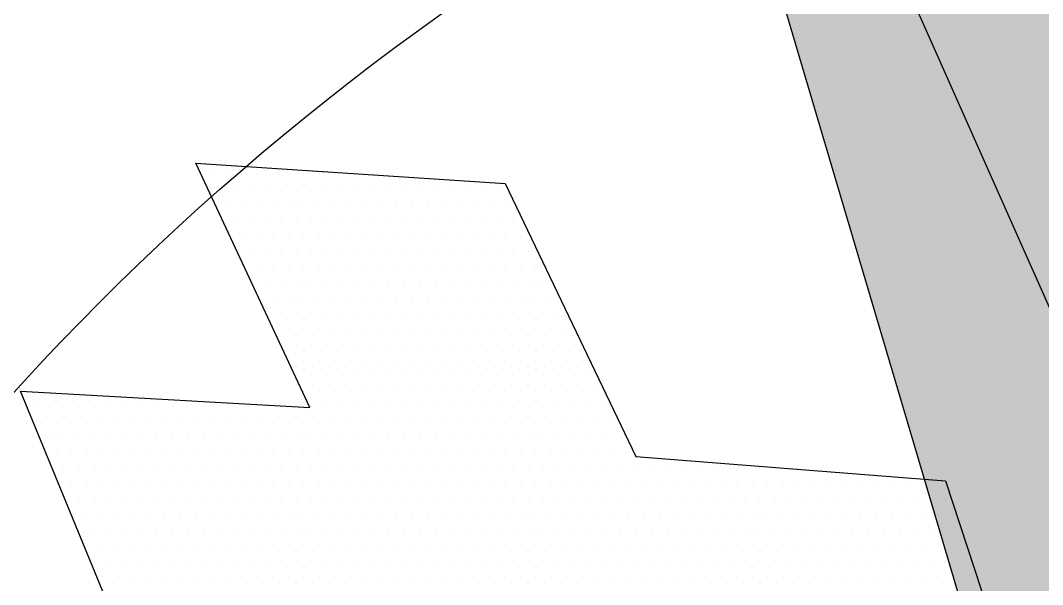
# Paper-space layout 'TOP_A1_00200_01-01-2017_MODELE' of a CAD drawing. Header units: millimetres. Extents: x -52 to 293, y -3 to 294.
# Drawn here: x -25.45 to -19.39, y 62.5 to 65.84 of the extents above; entities that cross this region are included whole.
import ezdxf

# ---------------------------------------------------------------- set-up
doc = ezdxf.new("R2010")
doc.units = ezdxf.units.MM
doc.header["$LTSCALE"] = 2
doc.linetypes.add('CACHEX2', pattern=[0.75, 0.5, -0.25])
for name, color, linetype in [('CALQUE_7', 4, 'Continuous'), ('CARTOUCHE', 7, 'Continuous'), ('rosace', 7, 'Continuous')]:
    doc.layers.add(name, color=color, linetype=linetype)

# ---------------------------------------------------------------- blocks, each defined once
blk = doc.blocks.new('A$C715108E3')
at = {"layer": 'CALQUE_7', "color": 131}
for p, q in [((-15.6293, -5.0748), (-15.6293, -5.0748)), ((-15.5699, -5.0748), (-15.5699, -5.0748)), ((-15.4785, -5.0748), (-15.4785, -5.0748)), ((-15.3868, -5.0748), (-15.3868, -5.0748)), ((-15.2948, -5.0748), (-15.2948, -5.0748)), ((-15.203, -5.0748), (-15.203, -5.0748)), ((-15.1115, -5.0748), (-15.1115, -5.0748)), ((-15.0197, -5.0748), (-15.0197, -5.0748)), ((-14.9278, -5.0748), (-14.9278, -5.0748)), ((-14.8364, -5.0748), (-14.8364, -5.0748)), ((-14.7445, -5.0748), (-14.7445, -5.0748)), ((-14.6527, -5.0748), (-14.6527, -5.0748)), ((-15.586, -5.1674), (-15.586, -5.1674)), ((-15.5244, -5.1674), (-15.5244, -5.1674)), ((-15.4324, -5.1674), (-15.4324, -5.1674)), ((-15.3411, -5.1674), (-15.3411, -5.1674)), ((-15.2491, -5.1674), (-15.2491, -5.1674)), ((-15.1572, -5.1674), (-15.1572, -5.1674)), ((-15.0654, -5.1674), (-15.0654, -5.1674)), ((-14.9739, -5.1674), (-14.9739, -5.1674)), ((-14.8821, -5.1674), (-14.8821, -5.1674)), ((-14.7903, -5.1674), (-14.7903, -5.1674)), ((-14.6988, -5.1674), (-14.6988, -5.1674)), ((-14.6068, -5.1674), (-14.6068, -5.1674)), ((-14.5152, -5.1674), (-14.5152, -5.1674)), ((-14.4237, -5.1674), (-14.4237, -5.1674)), ((-14.3319, -5.1674), (-14.3319, -5.1674)), ((-14.24, -5.1674), (-14.24, -5.1674)), ((-14.148, -5.1674), (-14.148, -5.1674)), ((-14.0567, -5.1674), (-14.0567, -5.1674)), ((-13.9647, -5.1674), (-13.9647, -5.1674)), ((-13.8727, -5.1674), (-13.8727, -5.1674)), ((-15.5433, -5.2586), (-15.5433, -5.2586)), ((-15.4785, -5.2586), (-15.4785, -5.2586)), ((-15.3868, -5.2586), (-15.3868, -5.2586)), ((-15.2948, -5.2586), (-15.2948, -5.2586)), ((-15.203, -5.2586), (-15.203, -5.2586)), ((-15.1115, -5.2586), (-15.1115, -5.2586)), ((-15.0197, -5.2586), (-15.0197, -5.2586)), ((-14.9278, -5.2586), (-14.9278, -5.2586)), ((-14.8364, -5.2586), (-14.8364, -5.2586)), ((-14.7445, -5.2586), (-14.7445, -5.2586)), ((-14.6527, -5.2586), (-14.6527, -5.2586)), ((-14.5613, -5.2586), (-14.5613, -5.2586)), ((-14.4694, -5.2586), (-14.4694, -5.2586)), ((-14.3776, -5.2586), (-14.3776, -5.2586)), ((-14.2859, -5.2586), (-14.2859, -5.2586)), ((-14.1943, -5.2586), (-14.1943, -5.2586)), ((-14.1023, -5.2586), (-14.1023, -5.2586)), ((-14.0103, -5.2586), (-14.0103, -5.2586)), ((-13.919, -5.2586), (-13.919, -5.2586)), ((-13.827, -5.2586), (-13.827, -5.2586)), ((-15.5009, -5.3499), (-15.5009, -5.3499)), ((-15.4324, -5.3499), (-15.4324, -5.3499)), ((-15.3411, -5.3499), (-15.3411, -5.3499)), ((-15.2491, -5.3499), (-15.2491, -5.3499)), ((-15.1572, -5.3499), (-15.1572, -5.3499)), ((-15.0654, -5.3499), (-15.0654, -5.3499)), ((-14.9739, -5.3499), (-14.9739, -5.3499)), ((-14.8821, -5.3499), (-14.8821, -5.3499)), ((-14.7903, -5.3499), (-14.7903, -5.3499)), ((-14.6988, -5.3499), (-14.6988, -5.3499)), ((-14.6068, -5.3499), (-14.6068, -5.3499)), ((-14.5152, -5.3499), (-14.5152, -5.3499)), ((-14.4237, -5.3499), (-14.4237, -5.3499)), ((-14.3319, -5.3499), (-14.3319, -5.3499)), ((-14.24, -5.3499), (-14.24, -5.3499)), ((-14.148, -5.3499), (-14.148, -5.3499)), ((-14.0567, -5.3499), (-14.0567, -5.3499)), ((-13.9647, -5.3499), (-13.9647, -5.3499)), ((-13.8727, -5.3499), (-13.8727, -5.3499)), ((-13.7814, -5.3499), (-13.7814, -5.3499)), ((-15.4578, -5.4423), (-15.4578, -5.4423)), ((-15.3868, -5.4423), (-15.3868, -5.4423)), ((-15.2948, -5.4423), (-15.2948, -5.4423)), ((-15.203, -5.4423), (-15.203, -5.4423)), ((-15.1115, -5.4423), (-15.1115, -5.4423)), ((-15.0197, -5.4423), (-15.0197, -5.4423)), ((-14.9278, -5.4423), (-14.9278, -5.4423)), ((-14.8364, -5.4423), (-14.8364, -5.4423)), ((-14.7445, -5.4423), (-14.7445, -5.4423)), ((-14.6527, -5.4423), (-14.6527, -5.4423)), ((-14.5613, -5.4423), (-14.5613, -5.4423)), ((-14.4694, -5.4423), (-14.4694, -5.4423)), ((-14.3776, -5.4423), (-14.3776, -5.4423)), ((-14.2859, -5.4423), (-14.2859, -5.4423)), ((-14.1943, -5.4423), (-14.1943, -5.4423)), ((-14.1023, -5.4423), (-14.1023, -5.4423)), ((-14.0103, -5.4423), (-14.0103, -5.4423)), ((-13.919, -5.4423), (-13.919, -5.4423)), ((-13.827, -5.4423), (-13.827, -5.4423)), ((-13.7351, -5.4423), (-13.7351, -5.4423)), ((-15.4151, -5.5336), (-15.4151, -5.5336)), ((-15.3411, -5.5336), (-15.3411, -5.5336)), ((-15.2491, -5.5336), (-15.2491, -5.5336)), ((-15.1572, -5.5336), (-15.1572, -5.5336)), ((-15.0654, -5.5336), (-15.0654, -5.5336)), ((-14.9739, -5.5336), (-14.9739, -5.5336)), ((-14.8821, -5.5336), (-14.8821, -5.5336)), ((-14.7903, -5.5336), (-14.7903, -5.5336)), ((-14.6988, -5.5336), (-14.6988, -5.5336)), ((-14.6068, -5.5336), (-14.6068, -5.5336)), ((-14.5152, -5.5336), (-14.5152, -5.5336)), ((-14.4237, -5.5336), (-14.4237, -5.5336)), ((-14.3319, -5.5336), (-14.3319, -5.5336)), ((-14.24, -5.5336), (-14.24, -5.5336)), ((-14.148, -5.5336), (-14.148, -5.5336)), ((-14.0567, -5.5336), (-14.0567, -5.5336)), ((-13.9647, -5.5336), (-13.9647, -5.5336)), ((-13.8727, -5.5336), (-13.8727, -5.5336)), ((-13.7814, -5.5336), (-13.7814, -5.5336)), ((-13.6894, -5.5336), (-13.6894, -5.5336)), ((-15.3722, -5.625), (-15.3722, -5.625)), ((-15.2948, -5.625), (-15.2948, -5.625)), ((-15.203, -5.625), (-15.203, -5.625)), ((-15.1115, -5.625), (-15.1115, -5.625)), ((-15.0197, -5.625), (-15.0197, -5.625)), ((-14.9278, -5.625), (-14.9278, -5.625)), ((-14.8364, -5.625), (-14.8364, -5.625)), ((-14.7445, -5.625), (-14.7445, -5.625)), ((-14.6527, -5.625), (-14.6527, -5.625)), ((-14.5613, -5.625), (-14.5613, -5.625)), ((-14.4694, -5.625), (-14.4694, -5.625)), ((-14.3776, -5.625), (-14.3776, -5.625)), ((-14.2859, -5.625), (-14.2859, -5.625)), ((-14.1943, -5.625), (-14.1943, -5.625)), ((-14.1023, -5.625), (-14.1023, -5.625)), ((-14.0103, -5.625), (-14.0103, -5.625)), ((-13.919, -5.625), (-13.919, -5.625)), ((-13.827, -5.625), (-13.827, -5.625)), ((-13.7351, -5.625), (-13.7351, -5.625)), ((-13.6439, -5.625), (-13.6439, -5.625)), ((-15.3296, -5.7176), (-15.3296, -5.7176)), ((-15.2491, -5.7176), (-15.2491, -5.7176)), ((-15.1572, -5.7176), (-15.1572, -5.7176)), ((-15.0654, -5.7176), (-15.0654, -5.7176)), ((-14.9739, -5.7176), (-14.9739, -5.7176)), ((-14.8821, -5.7176), (-14.8821, -5.7176)), ((-14.7903, -5.7176), (-14.7903, -5.7176)), ((-14.6988, -5.7176), (-14.6988, -5.7176)), ((-14.6068, -5.7176), (-14.6068, -5.7176)), ((-14.5152, -5.7176), (-14.5152, -5.7176)), ((-14.4237, -5.7176), (-14.4237, -5.7176)), ((-14.3319, -5.7176), (-14.3319, -5.7176)), ((-14.24, -5.7176), (-14.24, -5.7176)), ((-14.148, -5.7176), (-14.148, -5.7176)), ((-14.0567, -5.7176), (-14.0567, -5.7176)), ((-13.9647, -5.7176), (-13.9647, -5.7176)), ((-13.8727, -5.7176), (-13.8727, -5.7176)), ((-13.7814, -5.7176), (-13.7814, -5.7176)), ((-13.6894, -5.7176), (-13.6894, -5.7176)), ((-13.5976, -5.7176), (-13.5976, -5.7176)), ((-15.2865, -5.8089), (-15.2865, -5.8089)), ((-15.203, -5.8089), (-15.203, -5.8089)), ((-15.1115, -5.8089), (-15.1115, -5.8089)), ((-15.0197, -5.8089), (-15.0197, -5.8089)), ((-14.9278, -5.8089), (-14.9278, -5.8089)), ((-14.8364, -5.8089), (-14.8364, -5.8089)), ((-14.7445, -5.8089), (-14.7445, -5.8089)), ((-14.6527, -5.8089), (-14.6527, -5.8089)), ((-14.5613, -5.8089), (-14.5613, -5.8089)), ((-14.4694, -5.8089), (-14.4694, -5.8089)), ((-14.3776, -5.8089), (-14.3776, -5.8089)), ((-14.2859, -5.8089), (-14.2859, -5.8089)), ((-14.1943, -5.8089), (-14.1943, -5.8089)), ((-14.1023, -5.8089), (-14.1023, -5.8089)), ((-14.0103, -5.8089), (-14.0103, -5.8089)), ((-13.919, -5.8089), (-13.919, -5.8089)), ((-13.827, -5.8089), (-13.827, -5.8089)), ((-13.7351, -5.8089), (-13.7351, -5.8089)), ((-13.6439, -5.8089), (-13.6439, -5.8089)), ((-13.5518, -5.8089), (-13.5518, -5.8089)), ((-15.2438, -5.9005), (-15.2438, -5.9005)), ((-15.1572, -5.9005), (-15.1572, -5.9005)), ((-15.0654, -5.9005), (-15.0654, -5.9005)), ((-14.9739, -5.9005), (-14.9739, -5.9005)), ((-14.8821, -5.9005), (-14.8821, -5.9005)), ((-14.7903, -5.9005), (-14.7903, -5.9005)), ((-14.6988, -5.9005), (-14.6988, -5.9005)), ((-14.6068, -5.9005), (-14.6068, -5.9005)), ((-14.5152, -5.9005), (-14.5152, -5.9005)), ((-14.4237, -5.9005), (-14.4237, -5.9005)), ((-14.3319, -5.9005), (-14.3319, -5.9005)), ((-14.24, -5.9005), (-14.24, -5.9005)), ((-14.148, -5.9005), (-14.148, -5.9005)), ((-14.0567, -5.9005), (-14.0567, -5.9005)), ((-13.9647, -5.9005), (-13.9647, -5.9005)), ((-13.8727, -5.9005), (-13.8727, -5.9005)), ((-13.7814, -5.9005), (-13.7814, -5.9005)), ((-13.6894, -5.9005), (-13.6894, -5.9005)), ((-13.5976, -5.9005), (-13.5976, -5.9005)), ((-13.5061, -5.9005), (-13.5061, -5.9005)), ((-15.2007, -5.9927), (-15.2007, -5.9927)), ((-15.1115, -5.9927), (-15.1115, -5.9927)), ((-15.0197, -5.9927), (-15.0197, -5.9927)), ((-14.9278, -5.9927), (-14.9278, -5.9927)), ((-14.8364, -5.9927), (-14.8364, -5.9927)), ((-14.7445, -5.9927), (-14.7445, -5.9927)), ((-14.6527, -5.9927), (-14.6527, -5.9927)), ((-14.5613, -5.9927), (-14.5613, -5.9927)), ((-14.4694, -5.9927), (-14.4694, -5.9927)), ((-14.3776, -5.9927), (-14.3776, -5.9927)), ((-14.2859, -5.9927), (-14.2859, -5.9927)), ((-14.1943, -5.9927), (-14.1943, -5.9927)), ((-14.1023, -5.9927), (-14.1023, -5.9927)), ((-14.0103, -5.9927), (-14.0103, -5.9927)), ((-13.919, -5.9927), (-13.919, -5.9927)), ((-13.827, -5.9927), (-13.827, -5.9927)), ((-13.7351, -5.9927), (-13.7351, -5.9927)), ((-13.6439, -5.9927), (-13.6439, -5.9927)), ((-13.5518, -5.9927), (-13.5518, -5.9927)), ((-13.46, -5.9927), (-13.46, -5.9927)), ((-15.1584, -6.0842), (-15.1584, -6.0842)), ((-15.1572, -6.0842), (-15.1572, -6.0842)), ((-15.0654, -6.0842), (-15.0654, -6.0842)), ((-14.9739, -6.0842), (-14.9739, -6.0842)), ((-14.8821, -6.0842), (-14.8821, -6.0842)), ((-14.7903, -6.0842), (-14.7903, -6.0842)), ((-14.6988, -6.0842), (-14.6988, -6.0842)), ((-14.6068, -6.0842), (-14.6068, -6.0842)), ((-14.5152, -6.0842), (-14.5152, -6.0842)), ((-14.4237, -6.0842), (-14.4237, -6.0842)), ((-14.3319, -6.0842), (-14.3319, -6.0842)), ((-14.24, -6.0842), (-14.24, -6.0842)), ((-14.148, -6.0842), (-14.148, -6.0842)), ((-14.0567, -6.0842), (-14.0567, -6.0842)), ((-13.9647, -6.0842), (-13.9647, -6.0842)), ((-13.8727, -6.0842), (-13.8727, -6.0842)), ((-13.7814, -6.0842), (-13.7814, -6.0842)), ((-13.6894, -6.0842), (-13.6894, -6.0842)), ((-13.5976, -6.0842), (-13.5976, -6.0842)), ((-13.5061, -6.0842), (-13.5061, -6.0842)), ((-13.4143, -6.0842), (-13.4143, -6.0842)), ((-15.1154, -6.1755), (-15.1154, -6.1755)), ((-15.1115, -6.1755), (-15.1115, -6.1755)), ((-15.0197, -6.1755), (-15.0197, -6.1755)), ((-14.9278, -6.1755), (-14.9278, -6.1755)), ((-14.8364, -6.1755), (-14.8364, -6.1755)), ((-14.7445, -6.1755), (-14.7445, -6.1755)), ((-14.6527, -6.1755), (-14.6527, -6.1755)), ((-14.5613, -6.1755), (-14.5613, -6.1755)), ((-14.4694, -6.1755), (-14.4694, -6.1755)), ((-14.3776, -6.1755), (-14.3776, -6.1755)), ((-14.2859, -6.1755), (-14.2859, -6.1755)), ((-14.1943, -6.1755), (-14.1943, -6.1755)), ((-14.1023, -6.1755), (-14.1023, -6.1755)), ((-14.0103, -6.1755), (-14.0103, -6.1755)), ((-13.919, -6.1755), (-13.919, -6.1755)), ((-13.827, -6.1755), (-13.827, -6.1755)), ((-13.7351, -6.1755), (-13.7351, -6.1755)), ((-13.6439, -6.1755), (-13.6439, -6.1755)), ((-13.5518, -6.1755), (-13.5518, -6.1755)), ((-13.46, -6.1755), (-13.46, -6.1755)), ((-13.3686, -6.1755), (-13.3686, -6.1755)), ((-15.0725, -6.2678), (-15.0725, -6.2678)), ((-15.0654, -6.2678), (-15.0654, -6.2678)), ((-14.9739, -6.2678), (-14.9739, -6.2678)), ((-14.8821, -6.2678), (-14.8821, -6.2678)), ((-14.7903, -6.2678), (-14.7903, -6.2678)), ((-14.6988, -6.2678), (-14.6988, -6.2678)), ((-14.6068, -6.2678), (-14.6068, -6.2678)), ((-14.5152, -6.2678), (-14.5152, -6.2678)), ((-14.4237, -6.2678), (-14.4237, -6.2678)), ((-14.3319, -6.2678), (-14.3319, -6.2678)), ((-14.24, -6.2678), (-14.24, -6.2678)), ((-14.148, -6.2678), (-14.148, -6.2678)), ((-14.0567, -6.2678), (-14.0567, -6.2678)), ((-13.9647, -6.2678), (-13.9647, -6.2678)), ((-13.8727, -6.2678), (-13.8727, -6.2678)), ((-13.7814, -6.2678), (-13.7814, -6.2678)), ((-13.6894, -6.2678), (-13.6894, -6.2678)), ((-13.5976, -6.2678), (-13.5976, -6.2678)), ((-13.5061, -6.2678), (-13.5061, -6.2678)), ((-13.4143, -6.2678), (-13.4143, -6.2678)), ((-13.3225, -6.2678), (-13.3225, -6.2678)), ((-15.0294, -6.3593), (-15.0294, -6.3593)), ((-15.0197, -6.3593), (-15.0197, -6.3593)), ((-14.9278, -6.3593), (-14.9278, -6.3593)), ((-14.8364, -6.3593), (-14.8364, -6.3593)), ((-14.7445, -6.3593), (-14.7445, -6.3593)), ((-14.6527, -6.3593), (-14.6527, -6.3593)), ((-14.5613, -6.3593), (-14.5613, -6.3593)), ((-14.4694, -6.3593), (-14.4694, -6.3593)), ((-14.3776, -6.3593), (-14.3776, -6.3593)), ((-14.2859, -6.3593), (-14.2859, -6.3593)), ((-14.1943, -6.3593), (-14.1943, -6.3593)), ((-14.1023, -6.3593), (-14.1023, -6.3593)), ((-14.0103, -6.3593), (-14.0103, -6.3593)), ((-13.919, -6.3593), (-13.919, -6.3593)), ((-13.827, -6.3593), (-13.827, -6.3593)), ((-13.7351, -6.3593), (-13.7351, -6.3593)), ((-13.6439, -6.3593), (-13.6439, -6.3593)), ((-13.5518, -6.3593), (-13.5518, -6.3593)), ((-13.46, -6.3593), (-13.46, -6.3593)), ((-13.3686, -6.3593), (-13.3686, -6.3593)), ((-13.2767, -6.3593), (-13.2767, -6.3593)), ((-16.6625, -6.4506), (-16.6625, -6.4506)), ((-16.625, -6.4506), (-16.625, -6.4506)), ((-16.5336, -6.4506), (-16.5336, -6.4506)), ((-16.4418, -6.4506), (-16.4418, -6.4506)), ((-16.3497, -6.4506), (-16.3497, -6.4506)), ((-16.2577, -6.4506), (-16.2577, -6.4506)), ((-16.1666, -6.4506), (-16.1666, -6.4506)), ((-16.0746, -6.4506), (-16.0746, -6.4506)), ((-15.983, -6.4506), (-15.983, -6.4506)), ((-15.8913, -6.4506), (-15.8913, -6.4506)), ((-15.7997, -6.4506), (-15.7997, -6.4506)), ((-15.7077, -6.4506), (-15.7077, -6.4506)), ((-15.616, -6.4506), (-15.616, -6.4506)), ((-15.5244, -6.4506), (-15.5244, -6.4506)), ((-15.4324, -6.4506), (-15.4324, -6.4506)), ((-15.3411, -6.4506), (-15.3411, -6.4506)), ((-15.2491, -6.4506), (-15.2491, -6.4506)), ((-15.1572, -6.4506), (-15.1572, -6.4506)), ((-14.9863, -6.4506), (-14.9863, -6.4506)), ((-14.9739, -6.4506), (-14.9739, -6.4506)), ((-14.8821, -6.4506), (-14.8821, -6.4506)), ((-14.7903, -6.4506), (-14.7903, -6.4506)), ((-14.6988, -6.4506), (-14.6988, -6.4506)), ((-14.6068, -6.4506), (-14.6068, -6.4506)), ((-14.5152, -6.4506), (-14.5152, -6.4506)), ((-14.4237, -6.4506), (-14.4237, -6.4506)), ((-14.3319, -6.4506), (-14.3319, -6.4506)), ((-14.24, -6.4506), (-14.24, -6.4506)), ((-14.148, -6.4506), (-14.148, -6.4506)), ((-14.0567, -6.4506), (-14.0567, -6.4506)), ((-13.9647, -6.4506), (-13.9647, -6.4506)), ((-13.8727, -6.4506), (-13.8727, -6.4506)), ((-13.7814, -6.4506), (-13.7814, -6.4506)), ((-13.6894, -6.4506), (-13.6894, -6.4506)), ((-13.5976, -6.4506), (-13.5976, -6.4506)), ((-13.5061, -6.4506), (-13.5061, -6.4506)), ((-13.4143, -6.4506), (-13.4143, -6.4506)), ((-13.3225, -6.4506), (-13.3225, -6.4506)), ((-13.231, -6.4506), (-13.231, -6.4506)), ((-16.6243, -6.5432), (-16.6243, -6.5432)), ((-16.5793, -6.5432), (-16.5793, -6.5432)), ((-16.4875, -6.5432), (-16.4875, -6.5432)), ((-16.3955, -6.5432), (-16.3955, -6.5432)), ((-16.3042, -6.5432), (-16.3042, -6.5432)), ((-16.2122, -6.5432), (-16.2122, -6.5432)), ((-16.1205, -6.5432), (-16.1205, -6.5432)), ((-16.0289, -6.5432), (-16.0289, -6.5432)), ((-15.9369, -6.5432), (-15.9369, -6.5432)), ((-15.8452, -6.5432), (-15.8452, -6.5432)), ((-15.7536, -6.5432), (-15.7536, -6.5432)), ((-15.6619, -6.5432), (-15.6619, -6.5432)), ((-15.5699, -6.5432), (-15.5699, -6.5432)), ((-15.4785, -6.5432), (-15.4785, -6.5432)), ((-15.3868, -6.5432), (-15.3868, -6.5432)), ((-15.2948, -6.5432), (-15.2948, -6.5432)), ((-15.203, -6.5432), (-15.203, -6.5432)), ((-15.1115, -6.5432), (-15.1115, -6.5432)), ((-15.0197, -6.5432), (-15.0197, -6.5432)), ((-14.9278, -6.5432), (-14.9278, -6.5432)), ((-14.8364, -6.5432), (-14.8364, -6.5432)), ((-14.7445, -6.5432), (-14.7445, -6.5432)), ((-14.6527, -6.5432), (-14.6527, -6.5432)), ((-14.5613, -6.5432), (-14.5613, -6.5432)), ((-14.4694, -6.5432), (-14.4694, -6.5432)), ((-14.3776, -6.5432), (-14.3776, -6.5432)), ((-14.2859, -6.5432), (-14.2859, -6.5432)), ((-14.1943, -6.5432), (-14.1943, -6.5432)), ((-14.1023, -6.5432), (-14.1023, -6.5432)), ((-14.0103, -6.5432), (-14.0103, -6.5432)), ((-13.919, -6.5432), (-13.919, -6.5432)), ((-13.827, -6.5432), (-13.827, -6.5432)), ((-13.7351, -6.5432), (-13.7351, -6.5432)), ((-13.6439, -6.5432), (-13.6439, -6.5432)), ((-13.5518, -6.5432), (-13.5518, -6.5432)), ((-13.46, -6.5432), (-13.46, -6.5432)), ((-13.3686, -6.5432), (-13.3686, -6.5432)), ((-13.2767, -6.5432), (-13.2767, -6.5432)), ((-13.1849, -6.5432), (-13.1849, -6.5432)), ((-16.5868, -6.6344), (-16.5868, -6.6344)), ((-16.5336, -6.6344), (-16.5336, -6.6344)), ((-16.4418, -6.6344), (-16.4418, -6.6344)), ((-16.3497, -6.6344), (-16.3497, -6.6344)), ((-16.2577, -6.6344), (-16.2577, -6.6344)), ((-16.1666, -6.6344), (-16.1666, -6.6344)), ((-16.0746, -6.6344), (-16.0746, -6.6344)), ((-15.983, -6.6344), (-15.983, -6.6344)), ((-15.8913, -6.6344), (-15.8913, -6.6344)), ((-15.7997, -6.6344), (-15.7997, -6.6344)), ((-15.7077, -6.6344), (-15.7077, -6.6344)), ((-15.616, -6.6344), (-15.616, -6.6344)), ((-15.5244, -6.6344), (-15.5244, -6.6344)), ((-15.4324, -6.6344), (-15.4324, -6.6344)), ((-15.3411, -6.6344), (-15.3411, -6.6344)), ((-15.2491, -6.6344), (-15.2491, -6.6344)), ((-15.1572, -6.6344), (-15.1572, -6.6344)), ((-15.0654, -6.6344), (-15.0654, -6.6344)), ((-14.9739, -6.6344), (-14.9739, -6.6344)), ((-14.8821, -6.6344), (-14.8821, -6.6344)), ((-14.7903, -6.6344), (-14.7903, -6.6344)), ((-14.6988, -6.6344), (-14.6988, -6.6344)), ((-14.6068, -6.6344), (-14.6068, -6.6344)), ((-14.5152, -6.6344), (-14.5152, -6.6344)), ((-14.4237, -6.6344), (-14.4237, -6.6344)), ((-14.3319, -6.6344), (-14.3319, -6.6344)), ((-14.24, -6.6344), (-14.24, -6.6344)), ((-14.148, -6.6344), (-14.148, -6.6344)), ((-14.0567, -6.6344), (-14.0567, -6.6344)), ((-13.9647, -6.6344), (-13.9647, -6.6344)), ((-13.8727, -6.6344), (-13.8727, -6.6344)), ((-13.7814, -6.6344), (-13.7814, -6.6344)), ((-13.6894, -6.6344), (-13.6894, -6.6344)), ((-13.5976, -6.6344), (-13.5976, -6.6344)), ((-13.5061, -6.6344), (-13.5061, -6.6344)), ((-13.4143, -6.6344), (-13.4143, -6.6344)), ((-13.3225, -6.6344), (-13.3225, -6.6344)), ((-13.231, -6.6344), (-13.231, -6.6344)), ((-13.1392, -6.6344), (-13.1392, -6.6344)), ((-16.5493, -6.7259), (-16.5493, -6.7259)), ((-16.4875, -6.7259), (-16.4875, -6.7259)), ((-16.3955, -6.7259), (-16.3955, -6.7259)), ((-16.3042, -6.7259), (-16.3042, -6.7259)), ((-16.2122, -6.7259), (-16.2122, -6.7259)), ((-16.1205, -6.7259), (-16.1205, -6.7259)), ((-16.0289, -6.7259), (-16.0289, -6.7259)), ((-15.9369, -6.7259), (-15.9369, -6.7259)), ((-15.8452, -6.7259), (-15.8452, -6.7259)), ((-15.7536, -6.7259), (-15.7536, -6.7259)), ((-15.6619, -6.7259), (-15.6619, -6.7259)), ((-15.5699, -6.7259), (-15.5699, -6.7259)), ((-15.4785, -6.7259), (-15.4785, -6.7259)), ((-15.3868, -6.7259), (-15.3868, -6.7259)), ((-15.2948, -6.7259), (-15.2948, -6.7259)), ((-15.203, -6.7259), (-15.203, -6.7259)), ((-15.1115, -6.7259), (-15.1115, -6.7259)), ((-15.0197, -6.7259), (-15.0197, -6.7259)), ((-14.9278, -6.7259), (-14.9278, -6.7259)), ((-14.8364, -6.7259), (-14.8364, -6.7259)), ((-14.7445, -6.7259), (-14.7445, -6.7259)), ((-14.6527, -6.7259), (-14.6527, -6.7259)), ((-14.5613, -6.7259), (-14.5613, -6.7259)), ((-14.4694, -6.7259), (-14.4694, -6.7259)), ((-14.3776, -6.7259), (-14.3776, -6.7259)), ((-14.2859, -6.7259), (-14.2859, -6.7259)), ((-14.1943, -6.7259), (-14.1943, -6.7259)), ((-14.1023, -6.7259), (-14.1023, -6.7259)), ((-14.0103, -6.7259), (-14.0103, -6.7259)), ((-13.919, -6.7259), (-13.919, -6.7259)), ((-13.827, -6.7259), (-13.827, -6.7259)), ((-13.7351, -6.7259), (-13.7351, -6.7259)), ((-13.6439, -6.7259), (-13.6439, -6.7259)), ((-13.5518, -6.7259), (-13.5518, -6.7259)), ((-13.46, -6.7259), (-13.46, -6.7259)), ((-13.3686, -6.7259), (-13.3686, -6.7259)), ((-13.2767, -6.7259), (-13.2767, -6.7259)), ((-13.1849, -6.7259), (-13.1849, -6.7259)), ((-13.0934, -6.7259), (-13.0934, -6.7259)), ((-16.5115, -6.8181), (-16.5115, -6.8181)), ((-16.4418, -6.8181), (-16.4418, -6.8181)), ((-16.3497, -6.8181), (-16.3497, -6.8181)), ((-16.2577, -6.8181), (-16.2577, -6.8181)), ((-16.1666, -6.8181), (-16.1666, -6.8181)), ((-16.0746, -6.8181), (-16.0746, -6.8181)), ((-15.983, -6.8181), (-15.983, -6.8181)), ((-15.8913, -6.8181), (-15.8913, -6.8181)), ((-15.7997, -6.8181), (-15.7997, -6.8181)), ((-15.7077, -6.8181), (-15.7077, -6.8181)), ((-15.616, -6.8181), (-15.616, -6.8181)), ((-15.5244, -6.8181), (-15.5244, -6.8181)), ((-15.4324, -6.8181), (-15.4324, -6.8181)), ((-15.3411, -6.8181), (-15.3411, -6.8181)), ((-15.2491, -6.8181), (-15.2491, -6.8181)), ((-15.1572, -6.8181), (-15.1572, -6.8181)), ((-15.0654, -6.8181), (-15.0654, -6.8181)), ((-14.9739, -6.8181), (-14.9739, -6.8181)), ((-14.8821, -6.8181), (-14.8821, -6.8181)), ((-14.7903, -6.8181), (-14.7903, -6.8181)), ((-14.6988, -6.8181), (-14.6988, -6.8181)), ((-14.6068, -6.8181), (-14.6068, -6.8181)), ((-14.5152, -6.8181), (-14.5152, -6.8181)), ((-14.4237, -6.8181), (-14.4237, -6.8181)), ((-14.3319, -6.8181), (-14.3319, -6.8181)), ((-14.24, -6.8181), (-14.24, -6.8181)), ((-14.148, -6.8181), (-14.148, -6.8181)), ((-14.0567, -6.8181), (-14.0567, -6.8181)), ((-13.9647, -6.8181), (-13.9647, -6.8181)), ((-13.8727, -6.8181), (-13.8727, -6.8181)), ((-13.7814, -6.8181), (-13.7814, -6.8181)), ((-13.6894, -6.8181), (-13.6894, -6.8181)), ((-13.5976, -6.8181), (-13.5976, -6.8181)), ((-13.5061, -6.8181), (-13.5061, -6.8181)), ((-13.4143, -6.8181), (-13.4143, -6.8181)), ((-13.3225, -6.8181), (-13.3225, -6.8181)), ((-13.231, -6.8181), (-13.231, -6.8181)), ((-13.1392, -6.8181), (-13.1392, -6.8181)), ((-13.0473, -6.8181), (-13.0473, -6.8181)), ((-12.9559, -6.8181), (-12.9559, -6.8181)), ((-12.864, -6.8181), (-12.864, -6.8181)), ((-12.7722, -6.8181), (-12.7722, -6.8181)), ((-12.6804, -6.8181), (-12.6804, -6.8181)), ((-12.5889, -6.8181), (-12.5889, -6.8181)), ((-12.4971, -6.8181), (-12.4971, -6.8181)), ((-12.4051, -6.8181), (-12.4051, -6.8181)), ((-12.3138, -6.8181), (-12.3138, -6.8181)), ((-12.2218, -6.8181), (-12.2218, -6.8181)), ((-16.4736, -6.9095), (-16.4736, -6.9095)), ((-16.3955, -6.9095), (-16.3955, -6.9095)), ((-16.3042, -6.9095), (-16.3042, -6.9095)), ((-16.2122, -6.9095), (-16.2122, -6.9095)), ((-16.1205, -6.9095), (-16.1205, -6.9095)), ((-16.0289, -6.9095), (-16.0289, -6.9095)), ((-15.9369, -6.9095), (-15.9369, -6.9095)), ((-15.8452, -6.9095), (-15.8452, -6.9095)), ((-15.7536, -6.9095), (-15.7536, -6.9095)), ((-15.6619, -6.9095), (-15.6619, -6.9095)), ((-15.5699, -6.9095), (-15.5699, -6.9095)), ((-15.4785, -6.9095), (-15.4785, -6.9095)), ((-15.3868, -6.9095), (-15.3868, -6.9095)), ((-15.2948, -6.9095), (-15.2948, -6.9095)), ((-15.203, -6.9095), (-15.203, -6.9095)), ((-15.1115, -6.9095), (-15.1115, -6.9095)), ((-15.0197, -6.9095), (-15.0197, -6.9095)), ((-14.9278, -6.9095), (-14.9278, -6.9095)), ((-14.8364, -6.9095), (-14.8364, -6.9095)), ((-14.7445, -6.9095), (-14.7445, -6.9095)), ((-14.6527, -6.9095), (-14.6527, -6.9095)), ((-14.5613, -6.9095), (-14.5613, -6.9095)), ((-14.4694, -6.9095), (-14.4694, -6.9095)), ((-14.3776, -6.9095), (-14.3776, -6.9095)), ((-14.2859, -6.9095), (-14.2859, -6.9095)), ((-14.1943, -6.9095), (-14.1943, -6.9095)), ((-14.1023, -6.9095), (-14.1023, -6.9095)), ((-14.0103, -6.9095), (-14.0103, -6.9095)), ((-13.919, -6.9095), (-13.919, -6.9095)), ((-13.827, -6.9095), (-13.827, -6.9095)), ((-13.7351, -6.9095), (-13.7351, -6.9095)), ((-13.6439, -6.9095), (-13.6439, -6.9095)), ((-13.5518, -6.9095), (-13.5518, -6.9095)), ((-13.46, -6.9095), (-13.46, -6.9095)), ((-13.3686, -6.9095), (-13.3686, -6.9095)), ((-13.2767, -6.9095), (-13.2767, -6.9095)), ((-13.1849, -6.9095), (-13.1849, -6.9095)), ((-13.0934, -6.9095), (-13.0934, -6.9095)), ((-13.0016, -6.9095), (-13.0016, -6.9095)), ((-12.9098, -6.9095), (-12.9098, -6.9095)), ((-12.8179, -6.9095), (-12.8179, -6.9095)), ((-12.7265, -6.9095), (-12.7265, -6.9095)), ((-12.6346, -6.9095), (-12.6346, -6.9095)), ((-12.5426, -6.9095), (-12.5426, -6.9095)), ((-12.4514, -6.9095), (-12.4514, -6.9095)), ((-12.3593, -6.9095), (-12.3593, -6.9095)), ((-12.2673, -6.9095), (-12.2673, -6.9095)), ((-12.176, -6.9095), (-12.176, -6.9095)), ((-12.0842, -6.9095), (-12.0842, -6.9095)), ((-11.9926, -6.9095), (-11.9926, -6.9095)), ((-11.9009, -6.9095), (-11.9009, -6.9095)), ((-11.8089, -6.9095), (-11.8089, -6.9095)), ((-11.7173, -6.9095), (-11.7173, -6.9095)), ((-11.6252, -6.9095), (-11.6252, -6.9095)), ((-11.534, -6.9095), (-11.534, -6.9095)), ((-11.442, -6.9095), (-11.442, -6.9095)), ((-11.3501, -6.9095), (-11.3501, -6.9095)), ((-11.2587, -6.9095), (-11.2587, -6.9095)), ((-16.4358, -7.0019), (-16.4358, -7.0019)), ((-16.3497, -7.0019), (-16.3497, -7.0019)), ((-16.2577, -7.0019), (-16.2577, -7.0019)), ((-16.1666, -7.0019), (-16.1666, -7.0019)), ((-16.0746, -7.0019), (-16.0746, -7.0019)), ((-15.983, -7.0019), (-15.983, -7.0019)), ((-15.8913, -7.0019), (-15.8913, -7.0019)), ((-15.7997, -7.0019), (-15.7997, -7.0019)), ((-15.7077, -7.0019), (-15.7077, -7.0019)), ((-15.616, -7.0019), (-15.616, -7.0019)), ((-15.5244, -7.0019), (-15.5244, -7.0019)), ((-15.4324, -7.0019), (-15.4324, -7.0019)), ((-15.3411, -7.0019), (-15.3411, -7.0019)), ((-15.2491, -7.0019), (-15.2491, -7.0019)), ((-15.1572, -7.0019), (-15.1572, -7.0019)), ((-15.0654, -7.0019), (-15.0654, -7.0019)), ((-14.9739, -7.0019), (-14.9739, -7.0019)), ((-14.8821, -7.0019), (-14.8821, -7.0019)), ((-14.7903, -7.0019), (-14.7903, -7.0019)), ((-14.6988, -7.0019), (-14.6988, -7.0019)), ((-14.6068, -7.0019), (-14.6068, -7.0019)), ((-14.5152, -7.0019), (-14.5152, -7.0019)), ((-14.4237, -7.0019), (-14.4237, -7.0019)), ((-14.3319, -7.0019), (-14.3319, -7.0019)), ((-14.24, -7.0019), (-14.24, -7.0019)), ((-14.148, -7.0019), (-14.148, -7.0019)), ((-14.0567, -7.0019), (-14.0567, -7.0019)), ((-13.9647, -7.0019), (-13.9647, -7.0019)), ((-13.8727, -7.0019), (-13.8727, -7.0019)), ((-13.7814, -7.0019), (-13.7814, -7.0019)), ((-13.6894, -7.0019), (-13.6894, -7.0019)), ((-13.5976, -7.0019), (-13.5976, -7.0019)), ((-13.5061, -7.0019), (-13.5061, -7.0019)), ((-13.4143, -7.0019), (-13.4143, -7.0019)), ((-13.3225, -7.0019), (-13.3225, -7.0019)), ((-13.231, -7.0019), (-13.231, -7.0019)), ((-13.1392, -7.0019), (-13.1392, -7.0019)), ((-13.0473, -7.0019), (-13.0473, -7.0019)), ((-12.9559, -7.0019), (-12.9559, -7.0019)), ((-12.864, -7.0019), (-12.864, -7.0019)), ((-12.7722, -7.0019), (-12.7722, -7.0019)), ((-12.6804, -7.0019), (-12.6804, -7.0019)), ((-12.5889, -7.0019), (-12.5889, -7.0019)), ((-12.4971, -7.0019), (-12.4971, -7.0019)), ((-12.4051, -7.0019), (-12.4051, -7.0019)), ((-12.3138, -7.0019), (-12.3138, -7.0019)), ((-12.2218, -7.0019), (-12.2218, -7.0019)), ((-12.1298, -7.0019), (-12.1298, -7.0019)), ((-12.0385, -7.0019), (-12.0385, -7.0019)), ((-11.9465, -7.0019), (-11.9465, -7.0019)), ((-11.8548, -7.0019), (-11.8548, -7.0019)), ((-11.7628, -7.0019), (-11.7628, -7.0019)), ((-11.6713, -7.0019), (-11.6713, -7.0019)), ((-11.5795, -7.0019), (-11.5795, -7.0019)), ((-11.4877, -7.0019), (-11.4877, -7.0019)), ((-11.3962, -7.0019), (-11.3962, -7.0019)), ((-11.3044, -7.0019), (-11.3044, -7.0019)), ((-11.2126, -7.0019), (-11.2126, -7.0019)), ((-16.3981, -7.0932), (-16.3981, -7.0932)), ((-16.3955, -7.0932), (-16.3955, -7.0932)), ((-16.3042, -7.0932), (-16.3042, -7.0932)), ((-16.2122, -7.0932), (-16.2122, -7.0932)), ((-16.1205, -7.0932), (-16.1205, -7.0932)), ((-16.0289, -7.0932), (-16.0289, -7.0932)), ((-15.9369, -7.0932), (-15.9369, -7.0932)), ((-15.8452, -7.0932), (-15.8452, -7.0932)), ((-15.7536, -7.0932), (-15.7536, -7.0932)), ((-15.6619, -7.0932), (-15.6619, -7.0932)), ((-15.5699, -7.0932), (-15.5699, -7.0932)), ((-15.4785, -7.0932), (-15.4785, -7.0932)), ((-15.3868, -7.0932), (-15.3868, -7.0932)), ((-15.2948, -7.0932), (-15.2948, -7.0932)), ((-15.203, -7.0932), (-15.203, -7.0932)), ((-15.1115, -7.0932), (-15.1115, -7.0932)), ((-15.0197, -7.0932), (-15.0197, -7.0932)), ((-14.9278, -7.0932), (-14.9278, -7.0932)), ((-14.8364, -7.0932), (-14.8364, -7.0932)), ((-14.7445, -7.0932), (-14.7445, -7.0932)), ((-14.6527, -7.0932), (-14.6527, -7.0932)), ((-14.5613, -7.0932), (-14.5613, -7.0932)), ((-14.4694, -7.0932), (-14.4694, -7.0932)), ((-14.3776, -7.0932), (-14.3776, -7.0932)), ((-14.2859, -7.0932), (-14.2859, -7.0932)), ((-14.1943, -7.0932), (-14.1943, -7.0932)), ((-14.1023, -7.0932), (-14.1023, -7.0932)), ((-14.0103, -7.0932), (-14.0103, -7.0932)), ((-13.919, -7.0932), (-13.919, -7.0932)), ((-13.827, -7.0932), (-13.827, -7.0932)), ((-13.7351, -7.0932), (-13.7351, -7.0932)), ((-13.6439, -7.0932), (-13.6439, -7.0932)), ((-13.5518, -7.0932), (-13.5518, -7.0932)), ((-13.46, -7.0932), (-13.46, -7.0932)), ((-13.3686, -7.0932), (-13.3686, -7.0932)), ((-13.2767, -7.0932), (-13.2767, -7.0932)), ((-13.1849, -7.0932), (-13.1849, -7.0932)), ((-13.0934, -7.0932), (-13.0934, -7.0932)), ((-13.0016, -7.0932), (-13.0016, -7.0932)), ((-12.9098, -7.0932), (-12.9098, -7.0932)), ((-12.8179, -7.0932), (-12.8179, -7.0932)), ((-12.7265, -7.0932), (-12.7265, -7.0932)), ((-12.6346, -7.0932), (-12.6346, -7.0932)), ((-12.5426, -7.0932), (-12.5426, -7.0932)), ((-12.4514, -7.0932), (-12.4514, -7.0932)), ((-12.3593, -7.0932), (-12.3593, -7.0932)), ((-12.2673, -7.0932), (-12.2673, -7.0932)), ((-12.176, -7.0932), (-12.176, -7.0932)), ((-12.0842, -7.0932), (-12.0842, -7.0932)), ((-11.9926, -7.0932), (-11.9926, -7.0932)), ((-11.9009, -7.0932), (-11.9009, -7.0932)), ((-11.8089, -7.0932), (-11.8089, -7.0932)), ((-11.7173, -7.0932), (-11.7173, -7.0932)), ((-11.6252, -7.0932), (-11.6252, -7.0932)), ((-11.534, -7.0932), (-11.534, -7.0932)), ((-11.442, -7.0932), (-11.442, -7.0932)), ((-11.3501, -7.0932), (-11.3501, -7.0932)), ((-11.2587, -7.0932), (-11.2587, -7.0932)), ((-11.1668, -7.0932), (-11.1668, -7.0932)), ((-16.3608, -7.1847), (-16.3608, -7.1847)), ((-16.3497, -7.1847), (-16.3497, -7.1847)), ((-16.2577, -7.1847), (-16.2577, -7.1847)), ((-16.1666, -7.1847), (-16.1666, -7.1847)), ((-16.0746, -7.1847), (-16.0746, -7.1847)), ((-15.983, -7.1847), (-15.983, -7.1847)), ((-15.8913, -7.1847), (-15.8913, -7.1847)), ((-15.7997, -7.1847), (-15.7997, -7.1847)), ((-15.7077, -7.1847), (-15.7077, -7.1847)), ((-15.616, -7.1847), (-15.616, -7.1847)), ((-15.5244, -7.1847), (-15.5244, -7.1847)), ((-15.4324, -7.1847), (-15.4324, -7.1847)), ((-15.3411, -7.1847), (-15.3411, -7.1847)), ((-15.2491, -7.1847), (-15.2491, -7.1847)), ((-15.1572, -7.1847), (-15.1572, -7.1847)), ((-15.0654, -7.1847), (-15.0654, -7.1847)), ((-14.9739, -7.1847), (-14.9739, -7.1847)), ((-14.8821, -7.1847), (-14.8821, -7.1847)), ((-14.7903, -7.1847), (-14.7903, -7.1847)), ((-14.6988, -7.1847), (-14.6988, -7.1847)), ((-14.6068, -7.1847), (-14.6068, -7.1847)), ((-14.5152, -7.1847), (-14.5152, -7.1847)), ((-14.4237, -7.1847), (-14.4237, -7.1847)), ((-14.3319, -7.1847), (-14.3319, -7.1847)), ((-14.24, -7.1847), (-14.24, -7.1847)), ((-14.148, -7.1847), (-14.148, -7.1847)), ((-14.0567, -7.1847), (-14.0567, -7.1847)), ((-13.9647, -7.1847), (-13.9647, -7.1847)), ((-13.8727, -7.1847), (-13.8727, -7.1847)), ((-13.7814, -7.1847), (-13.7814, -7.1847)), ((-13.6894, -7.1847), (-13.6894, -7.1847)), ((-13.5976, -7.1847), (-13.5976, -7.1847)), ((-13.5061, -7.1847), (-13.5061, -7.1847)), ((-13.4143, -7.1847), (-13.4143, -7.1847)), ((-13.3225, -7.1847), (-13.3225, -7.1847)), ((-13.231, -7.1847), (-13.231, -7.1847)), ((-13.1392, -7.1847), (-13.1392, -7.1847)), ((-13.0473, -7.1847), (-13.0473, -7.1847)), ((-12.9559, -7.1847), (-12.9559, -7.1847)), ((-12.864, -7.1847), (-12.864, -7.1847)), ((-12.7722, -7.1847), (-12.7722, -7.1847)), ((-12.6804, -7.1847), (-12.6804, -7.1847)), ((-12.5889, -7.1847), (-12.5889, -7.1847)), ((-12.4971, -7.1847), (-12.4971, -7.1847)), ((-12.4051, -7.1847), (-12.4051, -7.1847)), ((-12.3138, -7.1847), (-12.3138, -7.1847)), ((-12.2218, -7.1847), (-12.2218, -7.1847)), ((-12.1298, -7.1847), (-12.1298, -7.1847)), ((-12.0385, -7.1847), (-12.0385, -7.1847)), ((-11.9465, -7.1847), (-11.9465, -7.1847)), ((-11.8548, -7.1847), (-11.8548, -7.1847)), ((-11.7628, -7.1847), (-11.7628, -7.1847)), ((-11.6713, -7.1847), (-11.6713, -7.1847)), ((-11.5795, -7.1847), (-11.5795, -7.1847)), ((-11.4877, -7.1847), (-11.4877, -7.1847)), ((-11.3962, -7.1847), (-11.3962, -7.1847)), ((-11.3044, -7.1847), (-11.3044, -7.1847)), ((-11.2126, -7.1847), (-11.2126, -7.1847)), ((-11.1211, -7.1847), (-11.1211, -7.1847)), ((-16.3226, -7.2773), (-16.3226, -7.2773)), ((-16.3042, -7.2773), (-16.3042, -7.2773)), ((-16.2122, -7.2773), (-16.2122, -7.2773)), ((-16.1205, -7.2773), (-16.1205, -7.2773)), ((-16.0289, -7.2773), (-16.0289, -7.2773)), ((-15.9369, -7.2773), (-15.9369, -7.2773)), ((-15.8452, -7.2773), (-15.8452, -7.2773)), ((-15.7536, -7.2773), (-15.7536, -7.2773)), ((-15.6619, -7.2773), (-15.6619, -7.2773)), ((-15.5699, -7.2773), (-15.5699, -7.2773)), ((-15.4785, -7.2773), (-15.4785, -7.2773)), ((-15.3868, -7.2773), (-15.3868, -7.2773)), ((-15.2948, -7.2773), (-15.2948, -7.2773)), ((-15.203, -7.2773), (-15.203, -7.2773)), ((-15.1115, -7.2773), (-15.1115, -7.2773)), ((-15.0197, -7.2773), (-15.0197, -7.2773)), ((-14.9278, -7.2773), (-14.9278, -7.2773)), ((-14.8364, -7.2773), (-14.8364, -7.2773)), ((-14.7445, -7.2773), (-14.7445, -7.2773)), ((-14.6527, -7.2773), (-14.6527, -7.2773)), ((-14.5613, -7.2773), (-14.5613, -7.2773)), ((-14.4694, -7.2773), (-14.4694, -7.2773)), ((-14.3776, -7.2773), (-14.3776, -7.2773)), ((-14.2859, -7.2773), (-14.2859, -7.2773)), ((-14.1943, -7.2773), (-14.1943, -7.2773)), ((-14.1023, -7.2773), (-14.1023, -7.2773)), ((-14.0103, -7.2773), (-14.0103, -7.2773)), ((-13.919, -7.2773), (-13.919, -7.2773)), ((-13.827, -7.2773), (-13.827, -7.2773)), ((-13.7351, -7.2773), (-13.7351, -7.2773)), ((-13.6439, -7.2773), (-13.6439, -7.2773)), ((-13.5518, -7.2773), (-13.5518, -7.2773)), ((-13.46, -7.2773), (-13.46, -7.2773)), ((-13.3686, -7.2773), (-13.3686, -7.2773)), ((-13.2767, -7.2773), (-13.2767, -7.2773)), ((-13.1849, -7.2773), (-13.1849, -7.2773)), ((-13.0934, -7.2773), (-13.0934, -7.2773)), ((-13.0016, -7.2773), (-13.0016, -7.2773)), ((-12.9098, -7.2773), (-12.9098, -7.2773)), ((-12.8179, -7.2773), (-12.8179, -7.2773)), ((-12.7265, -7.2773), (-12.7265, -7.2773)), ((-12.6346, -7.2773), (-12.6346, -7.2773)), ((-12.5426, -7.2773), (-12.5426, -7.2773)), ((-12.4514, -7.2773), (-12.4514, -7.2773)), ((-12.3593, -7.2773), (-12.3593, -7.2773)), ((-12.2673, -7.2773), (-12.2673, -7.2773)), ((-12.176, -7.2773), (-12.176, -7.2773)), ((-12.0842, -7.2773), (-12.0842, -7.2773)), ((-11.9926, -7.2773), (-11.9926, -7.2773)), ((-11.9009, -7.2773), (-11.9009, -7.2773)), ((-11.8089, -7.2773), (-11.8089, -7.2773)), ((-11.7173, -7.2773), (-11.7173, -7.2773)), ((-11.6252, -7.2773), (-11.6252, -7.2773)), ((-11.534, -7.2773), (-11.534, -7.2773)), ((-11.442, -7.2773), (-11.442, -7.2773)), ((-11.3501, -7.2773), (-11.3501, -7.2773)), ((-11.2587, -7.2773), (-11.2587, -7.2773)), ((-11.1668, -7.2773), (-11.1668, -7.2773)), ((-16.2851, -7.3685), (-16.2851, -7.3685)), ((-16.2577, -7.3685), (-16.2577, -7.3685)), ((-16.1666, -7.3685), (-16.1666, -7.3685)), ((-16.0746, -7.3685), (-16.0746, -7.3685)), ((-15.983, -7.3685), (-15.983, -7.3685)), ((-15.8913, -7.3685), (-15.8913, -7.3685)), ((-15.7997, -7.3685), (-15.7997, -7.3685)), ((-15.7077, -7.3685), (-15.7077, -7.3685)), ((-15.616, -7.3685), (-15.616, -7.3685)), ((-15.5244, -7.3685), (-15.5244, -7.3685)), ((-15.4324, -7.3685), (-15.4324, -7.3685)), ((-15.3411, -7.3685), (-15.3411, -7.3685)), ((-15.2491, -7.3685), (-15.2491, -7.3685)), ((-15.1572, -7.3685), (-15.1572, -7.3685)), ((-15.0654, -7.3685), (-15.0654, -7.3685)), ((-14.9739, -7.3685), (-14.9739, -7.3685)), ((-14.8821, -7.3685), (-14.8821, -7.3685)), ((-14.7903, -7.3685), (-14.7903, -7.3685)), ((-14.6988, -7.3685), (-14.6988, -7.3685)), ((-14.6068, -7.3685), (-14.6068, -7.3685)), ((-14.5152, -7.3685), (-14.5152, -7.3685)), ((-14.4237, -7.3685), (-14.4237, -7.3685)), ((-14.3319, -7.3685), (-14.3319, -7.3685)), ((-14.24, -7.3685), (-14.24, -7.3685)), ((-14.148, -7.3685), (-14.148, -7.3685)), ((-14.0567, -7.3685), (-14.0567, -7.3685)), ((-13.9647, -7.3685), (-13.9647, -7.3685)), ((-13.8727, -7.3685), (-13.8727, -7.3685)), ((-13.7814, -7.3685), (-13.7814, -7.3685)), ((-13.6894, -7.3685), (-13.6894, -7.3685)), ((-13.5976, -7.3685), (-13.5976, -7.3685)), ((-13.5061, -7.3685), (-13.5061, -7.3685)), ((-13.4143, -7.3685), (-13.4143, -7.3685)), ((-13.3225, -7.3685), (-13.3225, -7.3685)), ((-13.231, -7.3685), (-13.231, -7.3685)), ((-13.1392, -7.3685), (-13.1392, -7.3685)), ((-13.0473, -7.3685), (-13.0473, -7.3685)), ((-12.9559, -7.3685), (-12.9559, -7.3685)), ((-12.864, -7.3685), (-12.864, -7.3685)), ((-12.7722, -7.3685), (-12.7722, -7.3685)), ((-12.6804, -7.3685), (-12.6804, -7.3685)), ((-12.5889, -7.3685), (-12.5889, -7.3685)), ((-12.4971, -7.3685), (-12.4971, -7.3685)), ((-12.4051, -7.3685), (-12.4051, -7.3685)), ((-12.3138, -7.3685), (-12.3138, -7.3685)), ((-12.2218, -7.3685), (-12.2218, -7.3685)), ((-12.1298, -7.3685), (-12.1298, -7.3685)), ((-12.0385, -7.3685), (-12.0385, -7.3685)), ((-11.9465, -7.3685), (-11.9465, -7.3685)), ((-11.8548, -7.3685), (-11.8548, -7.3685)), ((-11.7628, -7.3685), (-11.7628, -7.3685)), ((-11.6713, -7.3685), (-11.6713, -7.3685)), ((-11.5795, -7.3685), (-11.5795, -7.3685)), ((-11.4877, -7.3685), (-11.4877, -7.3685)), ((-11.3962, -7.3685), (-11.3962, -7.3685)), ((-11.3044, -7.3685), (-11.3044, -7.3685)), ((-11.2126, -7.3685), (-11.2126, -7.3685)), ((-11.1211, -7.3685), (-11.1211, -7.3685)), ((-16.2476, -7.4598), (-16.2476, -7.4598)), ((-16.2122, -7.4598), (-16.2122, -7.4598)), ((-16.1205, -7.4598), (-16.1205, -7.4598)), ((-16.0289, -7.4598), (-16.0289, -7.4598)), ((-15.9369, -7.4598), (-15.9369, -7.4598)), ((-15.8452, -7.4598), (-15.8452, -7.4598)), ((-15.7536, -7.4598), (-15.7536, -7.4598)), ((-15.6619, -7.4598), (-15.6619, -7.4598)), ((-15.5699, -7.4598), (-15.5699, -7.4598)), ((-15.4785, -7.4598), (-15.4785, -7.4598)), ((-15.3868, -7.4598), (-15.3868, -7.4598)), ((-15.2948, -7.4598), (-15.2948, -7.4598)), ((-15.203, -7.4598), (-15.203, -7.4598)), ((-15.1115, -7.4598), (-15.1115, -7.4598)), ((-15.0197, -7.4598), (-15.0197, -7.4598)), ((-14.9278, -7.4598), (-14.9278, -7.4598)), ((-14.8364, -7.4598), (-14.8364, -7.4598)), ((-14.7445, -7.4598), (-14.7445, -7.4598)), ((-14.6527, -7.4598), (-14.6527, -7.4598)), ((-14.5613, -7.4598), (-14.5613, -7.4598)), ((-14.4694, -7.4598), (-14.4694, -7.4598)), ((-14.3776, -7.4598), (-14.3776, -7.4598)), ((-14.2859, -7.4598), (-14.2859, -7.4598)), ((-14.1943, -7.4598), (-14.1943, -7.4598)), ((-14.1023, -7.4598), (-14.1023, -7.4598)), ((-14.0103, -7.4598), (-14.0103, -7.4598)), ((-13.919, -7.4598), (-13.919, -7.4598)), ((-13.827, -7.4598), (-13.827, -7.4598)), ((-13.7351, -7.4598), (-13.7351, -7.4598)), ((-13.6439, -7.4598), (-13.6439, -7.4598)), ((-13.5518, -7.4598), (-13.5518, -7.4598)), ((-13.46, -7.4598), (-13.46, -7.4598)), ((-13.3686, -7.4598), (-13.3686, -7.4598)), ((-13.2767, -7.4598), (-13.2767, -7.4598)), ((-13.1849, -7.4598), (-13.1849, -7.4598)), ((-13.0934, -7.4598), (-13.0934, -7.4598)), ((-13.0016, -7.4598), (-13.0016, -7.4598)), ((-12.9098, -7.4598), (-12.9098, -7.4598)), ((-12.8179, -7.4598), (-12.8179, -7.4598)), ((-12.7265, -7.4598), (-12.7265, -7.4598)), ((-12.6346, -7.4598), (-12.6346, -7.4598)), ((-12.5426, -7.4598), (-12.5426, -7.4598)), ((-12.4514, -7.4598), (-12.4514, -7.4598)), ((-12.3593, -7.4598), (-12.3593, -7.4598)), ((-12.2673, -7.4598), (-12.2673, -7.4598)), ((-12.176, -7.4598), (-12.176, -7.4598)), ((-12.0842, -7.4598), (-12.0842, -7.4598)), ((-11.9926, -7.4598), (-11.9926, -7.4598)), ((-11.9009, -7.4598), (-11.9009, -7.4598)), ((-11.8089, -7.4598), (-11.8089, -7.4598)), ((-11.7173, -7.4598), (-11.7173, -7.4598)), ((-11.6252, -7.4598), (-11.6252, -7.4598)), ((-11.534, -7.4598), (-11.534, -7.4598)), ((-11.442, -7.4598), (-11.442, -7.4598)), ((-11.3501, -7.4598), (-11.3501, -7.4598)), ((-11.2587, -7.4598), (-11.2587, -7.4598)), ((-11.1668, -7.4598), (-11.1668, -7.4598)), ((-11.075, -7.4598), (-11.075, -7.4598))]:
    blk.add_line(p, q, dxfattribs=at)
blk.add_lwpolyline([(-16.6996, -6.3604), (-14.9839, -6.4571), (-15.6602, -5.0073), (-13.824, -5.1291), (-13.0505, -6.7465), (-11.2141, -6.8921), (-10.6584, -8.5824), (-12.3018, -8.4857), (-11.915, -9.4512), (-14.1137, -8.8238), (-14.2348, -8.2439), (-15.9745, -8.1234)], close=True, dxfattribs=at)
blk = doc.blocks.new('A$C581E6685')
at = {"layer": 'rosace'}
for color, points in [(142, [(-45.3965, 37.4846), (-39.5666, 28.8703), (-39.344, 28.5414), (-39.8519, 24.2064), (-36.9477, 25.4853), (-26.3566, 30.2032), (-36.1863, 24.0789), (-38.2746, 22.2236), (-38.1337, 21.2132), (-33.6363, 11.1845), (-39.5393, 21.4709), (-40.6525, 23.2405), (-42.0615, 23.3525), (-53.1072, 18.3767), (-43.3972, 24.4856), (-40.4756, 26.2259), (-40.684, 26.8894)]), (140, [(-45.3965, 37.4846), (-41.9745, 25.9278), (-41.7809, 23.8865), (-42.0615, 23.3525), (-44.9268, 21.9767), (-53.1072, 18.3767), (-40.8028, 21.6905), (-39.5666, 22.0268), (-38.2746, 22.2236), (-38.1337, 21.2132), (-33.6363, 11.1845), (-36.0802, 21.4612), (-37.3405, 24.3346), (-37.4251, 24.9804), (-36.9477, 25.4853), (-26.3566, 30.2032), (-37.8747, 26.8339), (-39.7286, 26.4119), (-40.3751, 26.6371), (-40.684, 26.8894)])]:
    blk.add_hatch(color=color, dxfattribs=at).paths.add_polyline_path(points)
at = {"layer": 'rosace', "color": 142}
blk.add_lwpolyline([(-45.3965, 37.4846), (-39.3434, 28.5414), (-39.8519, 24.2064), (-36.9477, 25.4853), (-26.3566, 30.2032), (-36.1857, 24.0789), (-38.2739, 22.2236), (-38.1337, 21.2132), (-33.6358, 11.1845), (-39.5393, 21.4709), (-40.6518, 23.2405), (-42.0615, 23.3525), (-53.1072, 18.3767), (-43.3964, 24.4856), (-40.4756, 26.2259), (-40.6836, 26.8894)], close=True, dxfattribs=at)
at = {"layer": 'rosace', "color": 140}
blk.add_lwpolyline([(-45.3965, 37.4846), (-41.9745, 25.9278), (-41.7804, 23.8865), (-42.0615, 23.3525), (-44.9268, 21.9767), (-53.1072, 18.3767), (-40.8028, 21.6905), (-39.5666, 22.0268), (-38.2739, 22.2236), (-38.1337, 21.2132), (-33.6358, 11.1845), (-36.0802, 21.4612), (-37.3405, 24.3346), (-37.4251, 24.9804), (-36.9477, 25.4853), (-26.3566, 30.2032), (-37.8741, 26.8339), (-39.7286, 26.4119), (-40.3748, 26.6371), (-40.6836, 26.8894)], close=True, dxfattribs=at)
at = {"layer": 'rosace', "color": 32, "linetype": 'CACHEX2', "ltscale": 1.5}
blk.add_ellipse((-38.0538, 23.8138), major_axis=(-19.0311, -3.534), ratio=0.590567, dxfattribs=at)
at = {"layer": 'rosace', "color": 32}
blk.add_ellipse((-37.6144, 23.8499), major_axis=(-13.5768, -4.2839), ratio=0.791971, dxfattribs=at)
at = {"layer": 'CARTOUCHE'}
blk.add_blockref('A$C715108E3', (-31.6739, 36.3189), dxfattribs=at)

psp = doc.layouts.new('TOP_A1_00200_01-01-2017_MODELE')

# ---------------------------------------------------------------- block references
at = {"layer": 'CARTOUCHE'}
psp.add_blockref('A$C581E6685', (22.9208, 33.6824), dxfattribs=at)

doc.saveas('drawing.dxf')
